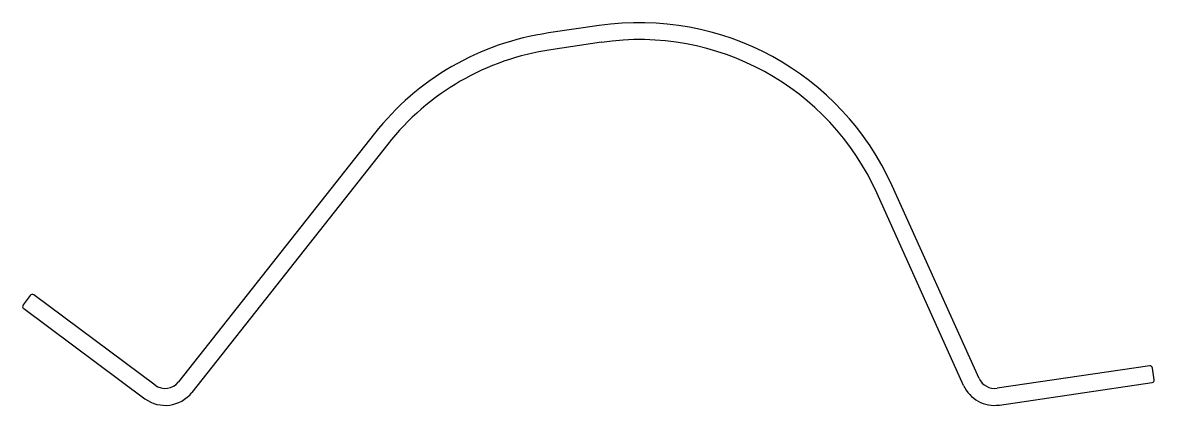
# Model space of a CAD drawing. Extents: x 756 to 889, y 582 to 627.
import ezdxf

# ---------------------------------------------------------------- set-up
doc = ezdxf.new("R2010")
doc.units = 0
doc.layers.get('0').update_dxf_attribs({"linetype": 'CONTINUOUS'})

msp = doc.modelspace()

# ---------------------------------------------------------------- linework, layer by layer
for p, q in [((824.02, 626.54), (818.07, 625.66)), ((824.31, 624.56), (818.36, 623.68)), ((797.57, 613.8), (774.52, 584.54)), ((799.14, 612.57), (776.09, 583.3)), ((868.75, 584.96), (858.52, 607.65)), ((866.93, 584.14), (856.7, 606.83)), ((757.06, 594.74), (756.22, 593.61)), ((771.76, 584.17), (757.48, 594.8)), ((756.29, 593.19), (770.56, 582.57)), ((888.84, 586.44), (870.86, 583.8)), ((889.38, 584.8), (889.18, 586.18)), ((871.15, 581.82), (889.13, 584.46))]:
    msp.add_line(p, q)
for centre, radius, start, end in [((828.76, 594.23), 32.65, 24.2634, 98.3464), ((822.71, 594), 32, 98.3464, 141.7709), ((828.76, 594.23), 30.65, 24.2634, 98.3464), ((822.71, 594), 30, 98.3464, 141.7709), ((757.3, 594.56), 0.3, 53.3464, 143.3463), ((756.46, 593.43), 0.3, 143.3463, 233.3464), ((888.88, 586.14), 0.3, 8.3464, 98.3464), ((870.57, 585.78), 2, 204.2634, 278.3464), ((772.95, 585.78), 2, 233.3464, 321.7709), ((870.57, 585.78), 4, 204.2634, 278.3464), ((889.08, 584.76), 0.3, 278.3464, 8.3464), ((772.95, 585.78), 4, 233.3464, 321.7709)]:
    msp.add_arc(centre, radius, start, end)

doc.saveas('drawing.dxf')
